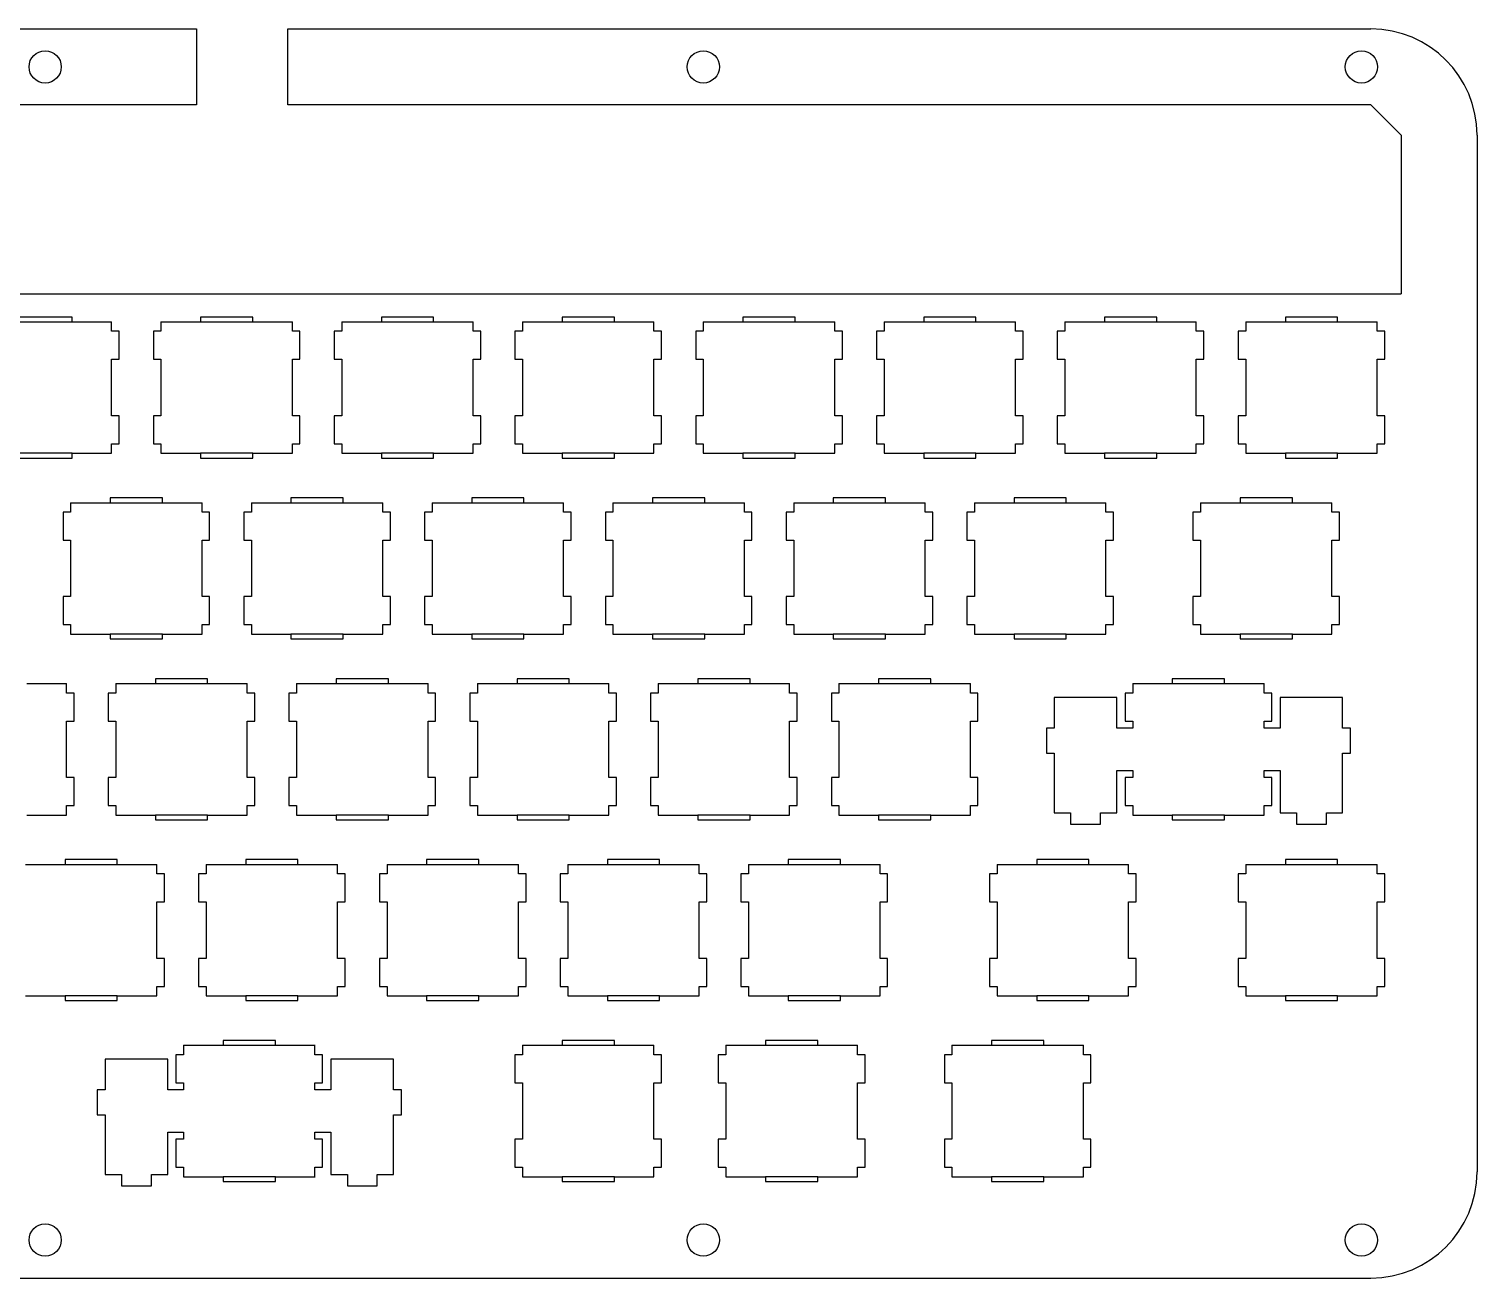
# Model space of a CAD drawing. Header units: millimetres. Extents: x 36 to 338, y -346 to -215.
# Drawn here: x 185.6 to 338.2, y -346.5 to -214.9 of the extents above; entities that cross this region are included whole.
import ezdxf

# ---------------------------------------------------------------- set-up
doc = ezdxf.new("R2010")
doc.units = ezdxf.units.MM
doc.header["$MEASUREMENT"] = 0

msp = doc.modelspace()

# ---------------------------------------------------------------- linework, layer by layer
at = {"linetype": 'Continuous'}
for p, q in [((47.62, -214.89), (203.28, -214.89)), ((203.28, -214.89), (203.28, -222.89)), ((212.89, -214.89), (327.02, -214.89)), ((212.89, -222.89), (212.89, -214.89)), ((203.28, -222.89), (47.62, -222.89)), ((327.02, -222.89), (212.89, -222.89)), ((330.2, -226.07), (327.02, -222.89)), ((338.2, -226.07), (338.2, -335.29)), ((338.2, -226.07), (338.2, -335.29)), ((44.45, -242.8), (330.2, -242.8)), ((44.45, -242.8), (330.2, -242.8)), ((190.15, -245.74), (194.32, -245.74)), ((199.52, -245.74), (203.7, -245.74)), ((209.2, -245.74), (213.37, -245.74)), ((218.57, -245.74), (222.75, -245.74)), ((228.25, -245.74), (232.42, -245.74)), ((237.62, -245.74), (241.8, -245.74)), ((247.3, -245.74), (251.47, -245.74)), ((256.67, -245.74), (260.85, -245.74)), ((266.35, -245.74), (270.52, -245.74)), ((275.72, -245.74), (279.9, -245.74)), ((285.4, -245.74), (289.57, -245.74)), ((294.77, -245.74), (298.95, -245.74)), ((304.45, -245.74), (308.62, -245.74)), ((313.82, -245.74), (318, -245.74)), ((323.5, -245.74), (327.67, -245.74)), ((190.15, -259.59), (194.32, -259.59)), ((199.52, -259.59), (203.7, -259.59)), ((209.2, -259.59), (213.37, -259.59)), ((218.57, -259.59), (222.75, -259.59)), ((228.25, -259.59), (232.42, -259.59)), ((237.62, -259.59), (241.8, -259.59)), ((247.3, -259.59), (251.47, -259.59)), ((256.67, -259.59), (260.85, -259.59)), ((266.35, -259.59), (270.52, -259.59)), ((275.72, -259.59), (279.9, -259.59)), ((285.4, -259.59), (289.57, -259.59)), ((294.77, -259.59), (298.95, -259.59)), ((304.45, -259.59), (308.62, -259.59)), ((313.82, -259.59), (318, -259.59)), ((323.5, -259.59), (327.67, -259.59)), ((190, -264.79), (194.17, -264.79)), ((199.67, -264.79), (203.85, -264.79)), ((209.05, -264.79), (213.22, -264.79)), ((218.72, -264.79), (222.9, -264.79)), ((228.1, -264.79), (232.27, -264.79)), ((237.77, -264.79), (241.95, -264.79)), ((247.15, -264.79), (251.32, -264.79)), ((256.82, -264.79), (261, -264.79)), ((266.2, -264.79), (270.37, -264.79)), ((275.87, -264.79), (280.05, -264.79)), ((285.25, -264.79), (289.42, -264.79)), ((294.92, -264.79), (299.1, -264.79)), ((309.06, -264.79), (313.24, -264.79)), ((318.74, -264.79), (322.91, -264.79)), ((190, -278.64), (194.17, -278.64)), ((199.67, -278.64), (203.85, -278.64)), ((209.05, -278.64), (213.22, -278.64)), ((218.72, -278.64), (222.9, -278.64)), ((228.1, -278.64), (232.27, -278.64)), ((237.77, -278.64), (241.95, -278.64)), ((247.15, -278.64), (251.32, -278.64)), ((256.82, -278.64), (261, -278.64)), ((266.2, -278.64), (270.37, -278.64)), ((275.87, -278.64), (280.05, -278.64)), ((285.25, -278.64), (289.42, -278.64)), ((294.92, -278.64), (299.1, -278.64)), ((309.06, -278.64), (313.24, -278.64)), ((318.74, -278.64), (322.91, -278.64)), ((185.39, -283.84), (189.56, -283.84)), ((194.76, -283.84), (198.94, -283.84)), ((204.44, -283.84), (208.61, -283.84)), ((213.81, -283.84), (217.99, -283.84)), ((223.49, -283.84), (227.66, -283.84)), ((232.86, -283.84), (237.04, -283.84)), ((242.54, -283.84), (246.71, -283.84)), ((251.91, -283.84), (256.09, -283.84)), ((261.59, -283.84), (265.76, -283.84)), ((270.96, -283.84), (275.14, -283.84)), ((280.64, -283.84), (284.81, -283.84)), ((301.92, -283.84), (306.09, -283.84)), ((311.59, -283.84), (315.77, -283.84)), ((185.39, -297.69), (189.56, -297.69)), ((194.76, -297.69), (198.94, -297.69)), ((204.44, -297.69), (208.61, -297.69)), ((213.81, -297.69), (217.99, -297.69)), ((223.49, -297.69), (227.66, -297.69)), ((232.86, -297.69), (237.04, -297.69)), ((242.54, -297.69), (246.71, -297.69)), ((251.91, -297.69), (256.09, -297.69)), ((261.59, -297.69), (265.76, -297.69)), ((270.96, -297.69), (275.14, -297.69)), ((280.64, -297.69), (284.81, -297.69)), ((301.92, -297.69), (306.09, -297.69)), ((311.59, -297.69), (315.77, -297.69)), ((185.24, -302.89), (189.41, -302.89)), ((194.91, -302.89), (199.09, -302.89)), ((204.29, -302.89), (208.46, -302.89)), ((213.96, -302.89), (218.14, -302.89)), ((223.34, -302.89), (227.51, -302.89)), ((233.01, -302.89), (237.19, -302.89)), ((242.39, -302.89), (246.56, -302.89)), ((252.06, -302.89), (256.24, -302.89)), ((261.44, -302.89), (265.61, -302.89)), ((271.11, -302.89), (275.29, -302.89)), ((287.63, -302.89), (291.8, -302.89)), ((297.3, -302.89), (301.48, -302.89)), ((313.82, -302.89), (318, -302.89)), ((323.5, -302.89), (327.67, -302.89)), ((185.24, -316.74), (189.41, -316.74)), ((194.91, -316.74), (199.09, -316.74)), ((204.29, -316.74), (208.46, -316.74)), ((213.96, -316.74), (218.14, -316.74)), ((223.34, -316.74), (227.51, -316.74)), ((233.01, -316.74), (237.19, -316.74)), ((242.39, -316.74), (246.56, -316.74)), ((252.06, -316.74), (256.24, -316.74)), ((261.44, -316.74), (265.61, -316.74)), ((271.11, -316.74), (275.29, -316.74)), ((287.63, -316.74), (291.8, -316.74)), ((297.3, -316.74), (301.48, -316.74)), ((313.82, -316.74), (318, -316.74)), ((323.5, -316.74), (327.67, -316.74)), ((201.91, -321.94), (206.08, -321.94)), ((211.58, -321.94), (215.76, -321.94)), ((237.62, -321.94), (241.8, -321.94)), ((247.3, -321.94), (251.47, -321.94)), ((259.05, -321.94), (263.23, -321.94)), ((268.73, -321.94), (272.91, -321.94)), ((282.87, -321.94), (287.04, -321.94)), ((292.54, -321.94), (296.72, -321.94)), ((201.91, -335.79), (206.08, -335.79)), ((211.58, -335.79), (215.76, -335.79)), ((237.62, -335.79), (241.8, -335.79)), ((247.3, -335.79), (251.47, -335.79)), ((259.05, -335.79), (263.23, -335.79)), ((268.73, -335.79), (272.91, -335.79)), ((282.87, -335.79), (287.04, -335.79)), ((292.54, -335.79), (296.72, -335.79)), ((47.62, -346.46), (327.02, -346.46))]:
    msp.add_line(p, q, dxfattribs=at)
msp.add_line((330.2, -226.07), (330.2, -242.8))
at = {"color": 5, "linetype": 'Continuous'}
for p, q in [((190.15, -245.24), (184.65, -245.24)), ((190.15, -245.74), (190.15, -245.24)), ((203.7, -245.24), (203.7, -245.74)), ((209.2, -245.24), (203.7, -245.24)), ((209.2, -245.74), (209.2, -245.24)), ((222.75, -245.24), (222.75, -245.74)), ((228.25, -245.24), (222.75, -245.24)), ((228.25, -245.74), (228.25, -245.24)), ((241.8, -245.24), (241.8, -245.74)), ((247.3, -245.24), (241.8, -245.24)), ((247.3, -245.74), (247.3, -245.24)), ((260.85, -245.24), (260.85, -245.74)), ((266.35, -245.24), (260.85, -245.24)), ((266.35, -245.74), (266.35, -245.24)), ((279.9, -245.24), (279.9, -245.74)), ((285.4, -245.24), (279.9, -245.24)), ((285.4, -245.74), (285.4, -245.24)), ((298.95, -245.24), (298.95, -245.74)), ((304.45, -245.24), (298.95, -245.24)), ((304.45, -245.74), (304.45, -245.24)), ((318, -245.24), (318, -245.74)), ((323.5, -245.24), (318, -245.24)), ((323.5, -245.74), (323.5, -245.24)), ((184.65, -245.74), (190.15, -245.74)), ((203.7, -245.74), (209.2, -245.74)), ((222.75, -245.74), (228.25, -245.74)), ((241.8, -245.74), (247.3, -245.74)), ((260.85, -245.74), (266.35, -245.74)), ((279.9, -245.74), (285.4, -245.74)), ((298.95, -245.74), (304.45, -245.74)), ((318, -245.74), (323.5, -245.74)), ((190.15, -259.59), (184.65, -259.59)), ((184.65, -260.09), (190.15, -260.09)), ((190.15, -260.09), (190.15, -259.59)), ((203.7, -259.59), (203.7, -260.09)), ((209.2, -259.59), (203.7, -259.59)), ((203.7, -260.09), (209.2, -260.09)), ((209.2, -260.09), (209.2, -259.59)), ((222.75, -259.59), (222.75, -260.09)), ((228.25, -259.59), (222.75, -259.59)), ((222.75, -260.09), (228.25, -260.09)), ((228.25, -260.09), (228.25, -259.59)), ((241.8, -259.59), (241.8, -260.09)), ((247.3, -259.59), (241.8, -259.59)), ((241.8, -260.09), (247.3, -260.09)), ((247.3, -260.09), (247.3, -259.59)), ((260.85, -259.59), (260.85, -260.09)), ((266.35, -259.59), (260.85, -259.59)), ((260.85, -260.09), (266.35, -260.09)), ((266.35, -260.09), (266.35, -259.59)), ((279.9, -259.59), (279.9, -260.09)), ((285.4, -259.59), (279.9, -259.59)), ((279.9, -260.09), (285.4, -260.09)), ((285.4, -260.09), (285.4, -259.59)), ((298.95, -259.59), (298.95, -260.09)), ((304.45, -259.59), (298.95, -259.59)), ((298.95, -260.09), (304.45, -260.09)), ((304.45, -260.09), (304.45, -259.59)), ((318, -259.59), (318, -260.09)), ((323.5, -259.59), (318, -259.59)), ((318, -260.09), (323.5, -260.09)), ((323.5, -260.09), (323.5, -259.59)), ((194.17, -264.29), (194.17, -264.79)), ((199.67, -264.29), (194.17, -264.29)), ((194.17, -264.79), (199.67, -264.79)), ((199.67, -264.79), (199.67, -264.29)), ((213.22, -264.29), (213.22, -264.79)), ((218.72, -264.29), (213.22, -264.29)), ((213.22, -264.79), (218.72, -264.79)), ((218.72, -264.79), (218.72, -264.29)), ((232.27, -264.29), (232.27, -264.79)), ((237.77, -264.29), (232.27, -264.29)), ((232.27, -264.79), (237.77, -264.79)), ((237.77, -264.79), (237.77, -264.29)), ((251.32, -264.29), (251.32, -264.79)), ((256.82, -264.29), (251.32, -264.29)), ((251.32, -264.79), (256.82, -264.79)), ((256.82, -264.79), (256.82, -264.29)), ((270.37, -264.29), (270.37, -264.79)), ((275.87, -264.29), (270.37, -264.29)), ((270.37, -264.79), (275.87, -264.79)), ((275.87, -264.79), (275.87, -264.29)), ((289.42, -264.29), (289.42, -264.79)), ((294.92, -264.29), (289.42, -264.29)), ((289.42, -264.79), (294.92, -264.79)), ((294.92, -264.79), (294.92, -264.29)), ((313.24, -264.29), (313.24, -264.79)), ((318.74, -264.29), (313.24, -264.29)), ((313.24, -264.79), (318.74, -264.79)), ((318.74, -264.79), (318.74, -264.29)), ((194.17, -278.64), (194.17, -279.14)), ((199.67, -278.64), (194.17, -278.64)), ((194.17, -279.14), (199.67, -279.14)), ((199.67, -279.14), (199.67, -278.64)), ((213.22, -278.64), (213.22, -279.14)), ((218.72, -278.64), (213.22, -278.64)), ((213.22, -279.14), (218.72, -279.14)), ((218.72, -279.14), (218.72, -278.64)), ((232.27, -278.64), (232.27, -279.14)), ((237.77, -278.64), (232.27, -278.64)), ((232.27, -279.14), (237.77, -279.14)), ((237.77, -279.14), (237.77, -278.64)), ((251.32, -278.64), (251.32, -279.14)), ((256.82, -278.64), (251.32, -278.64)), ((251.32, -279.14), (256.82, -279.14)), ((256.82, -279.14), (256.82, -278.64)), ((270.37, -278.64), (270.37, -279.14)), ((275.87, -278.64), (270.37, -278.64)), ((270.37, -279.14), (275.87, -279.14)), ((275.87, -279.14), (275.87, -278.64)), ((289.42, -278.64), (289.42, -279.14)), ((294.92, -278.64), (289.42, -278.64)), ((289.42, -279.14), (294.92, -279.14)), ((294.92, -279.14), (294.92, -278.64)), ((313.24, -278.64), (313.24, -279.14)), ((318.74, -278.64), (313.24, -278.64)), ((313.24, -279.14), (318.74, -279.14)), ((318.74, -279.14), (318.74, -278.64)), ((198.94, -283.34), (198.94, -283.84)), ((204.44, -283.34), (198.94, -283.34)), ((204.44, -283.84), (204.44, -283.34)), ((217.99, -283.34), (217.99, -283.84)), ((223.49, -283.34), (217.99, -283.34)), ((223.49, -283.84), (223.49, -283.34)), ((237.04, -283.34), (237.04, -283.84)), ((242.54, -283.34), (237.04, -283.34)), ((242.54, -283.84), (242.54, -283.34)), ((256.09, -283.34), (256.09, -283.84)), ((261.59, -283.34), (256.09, -283.34)), ((261.59, -283.84), (261.59, -283.34)), ((275.14, -283.34), (275.14, -283.84)), ((280.64, -283.34), (275.14, -283.34)), ((280.64, -283.84), (280.64, -283.34)), ((306.09, -283.34), (306.09, -283.84)), ((311.59, -283.34), (306.09, -283.34)), ((311.59, -283.84), (311.59, -283.34)), ((198.94, -283.84), (204.44, -283.84)), ((217.99, -283.84), (223.49, -283.84)), ((237.04, -283.84), (242.54, -283.84)), ((256.09, -283.84), (261.59, -283.84)), ((275.14, -283.84), (280.64, -283.84)), ((306.09, -283.84), (311.59, -283.84)), ((198.94, -297.69), (198.94, -298.19)), ((204.44, -297.69), (198.94, -297.69)), ((198.94, -298.19), (204.44, -298.19)), ((204.44, -298.19), (204.44, -297.69)), ((217.99, -297.69), (217.99, -298.19)), ((223.49, -297.69), (217.99, -297.69)), ((217.99, -298.19), (223.49, -298.19)), ((223.49, -298.19), (223.49, -297.69)), ((237.04, -297.69), (237.04, -298.19)), ((242.54, -297.69), (237.04, -297.69)), ((237.04, -298.19), (242.54, -298.19)), ((242.54, -298.19), (242.54, -297.69)), ((256.09, -297.69), (256.09, -298.19)), ((261.59, -297.69), (256.09, -297.69)), ((256.09, -298.19), (261.59, -298.19)), ((261.59, -298.19), (261.59, -297.69)), ((275.14, -297.69), (275.14, -298.19)), ((280.64, -297.69), (275.14, -297.69)), ((275.14, -298.19), (280.64, -298.19)), ((280.64, -298.19), (280.64, -297.69)), ((306.09, -297.69), (306.09, -298.19)), ((311.59, -297.69), (306.09, -297.69)), ((306.09, -298.19), (311.59, -298.19)), ((311.59, -298.19), (311.59, -297.69)), ((189.41, -302.39), (189.41, -302.89)), ((194.91, -302.39), (189.41, -302.39)), ((189.41, -302.89), (194.91, -302.89)), ((194.91, -302.89), (194.91, -302.39)), ((208.46, -302.39), (208.46, -302.89)), ((213.96, -302.39), (208.46, -302.39)), ((208.46, -302.89), (213.96, -302.89)), ((213.96, -302.89), (213.96, -302.39)), ((227.51, -302.39), (227.51, -302.89)), ((233.01, -302.39), (227.51, -302.39)), ((227.51, -302.89), (233.01, -302.89)), ((233.01, -302.89), (233.01, -302.39)), ((246.56, -302.39), (246.56, -302.89)), ((252.06, -302.39), (246.56, -302.39)), ((246.56, -302.89), (252.06, -302.89)), ((252.06, -302.89), (252.06, -302.39)), ((265.61, -302.39), (265.61, -302.89)), ((271.11, -302.39), (265.61, -302.39)), ((265.61, -302.89), (271.11, -302.89)), ((271.11, -302.89), (271.11, -302.39)), ((291.8, -302.39), (291.8, -302.89)), ((297.3, -302.39), (291.8, -302.39)), ((291.8, -302.89), (297.3, -302.89)), ((297.3, -302.89), (297.3, -302.39)), ((318, -302.39), (318, -302.89)), ((323.5, -302.39), (318, -302.39)), ((318, -302.89), (323.5, -302.89)), ((323.5, -302.89), (323.5, -302.39)), ((189.41, -316.74), (189.41, -317.24)), ((194.91, -316.74), (189.41, -316.74)), ((189.41, -317.24), (194.91, -317.24)), ((194.91, -317.24), (194.91, -316.74)), ((208.46, -316.74), (208.46, -317.24)), ((213.96, -316.74), (208.46, -316.74)), ((208.46, -317.24), (213.96, -317.24)), ((213.96, -317.24), (213.96, -316.74)), ((227.51, -316.74), (227.51, -317.24)), ((233.01, -316.74), (227.51, -316.74)), ((227.51, -317.24), (233.01, -317.24)), ((233.01, -317.24), (233.01, -316.74)), ((246.56, -316.74), (246.56, -317.24)), ((252.06, -316.74), (246.56, -316.74)), ((246.56, -317.24), (252.06, -317.24)), ((252.06, -317.24), (252.06, -316.74)), ((265.61, -316.74), (265.61, -317.24)), ((271.11, -316.74), (265.61, -316.74)), ((265.61, -317.24), (271.11, -317.24)), ((271.11, -317.24), (271.11, -316.74)), ((291.8, -316.74), (291.8, -317.24)), ((297.3, -316.74), (291.8, -316.74)), ((291.8, -317.24), (297.3, -317.24)), ((297.3, -317.24), (297.3, -316.74)), ((318, -316.74), (318, -317.24)), ((323.5, -316.74), (318, -316.74)), ((318, -317.24), (323.5, -317.24)), ((323.5, -317.24), (323.5, -316.74)), ((206.08, -321.44), (206.08, -321.94)), ((211.58, -321.44), (206.08, -321.44)), ((206.08, -321.94), (211.58, -321.94)), ((211.58, -321.94), (211.58, -321.44)), ((241.8, -321.44), (241.8, -321.94)), ((247.3, -321.44), (241.8, -321.44)), ((241.8, -321.94), (247.3, -321.94)), ((247.3, -321.94), (247.3, -321.44)), ((263.23, -321.44), (263.23, -321.94)), ((268.73, -321.44), (263.23, -321.44)), ((263.23, -321.94), (268.73, -321.94)), ((268.73, -321.94), (268.73, -321.44)), ((287.04, -321.44), (287.04, -321.94)), ((292.54, -321.44), (287.04, -321.44)), ((287.04, -321.94), (292.54, -321.94)), ((292.54, -321.94), (292.54, -321.44)), ((206.08, -335.79), (206.08, -336.29)), ((211.58, -335.79), (206.08, -335.79)), ((206.08, -336.29), (211.58, -336.29)), ((211.58, -336.29), (211.58, -335.79)), ((241.8, -335.79), (241.8, -336.29)), ((247.3, -335.79), (241.8, -335.79)), ((241.8, -336.29), (247.3, -336.29)), ((247.3, -336.29), (247.3, -335.79)), ((263.23, -335.79), (263.23, -336.29)), ((268.73, -335.79), (263.23, -335.79)), ((263.23, -336.29), (268.73, -336.29)), ((268.73, -336.29), (268.73, -335.79)), ((287.04, -335.79), (287.04, -336.29)), ((292.54, -335.79), (287.04, -335.79)), ((287.04, -336.29), (292.54, -336.29)), ((292.54, -336.29), (292.54, -335.79))]:
    msp.add_line(p, q, dxfattribs=at)
at = {"color": 0}
for p, q in [((194.32, -246.74), (194.32, -245.74)), ((195.12, -246.74), (194.32, -246.74)), ((195.12, -249.69), (195.12, -246.74)), ((199.52, -246.74), (198.72, -246.74)), ((198.72, -246.74), (198.72, -249.69)), ((199.52, -245.74), (199.52, -246.74)), ((213.37, -246.74), (213.37, -245.74)), ((214.17, -246.74), (213.37, -246.74)), ((214.17, -249.69), (214.17, -246.74)), ((218.57, -246.74), (217.77, -246.74)), ((217.77, -246.74), (217.77, -249.69)), ((218.57, -245.74), (218.57, -246.74)), ((232.42, -246.74), (232.42, -245.74)), ((233.22, -246.74), (232.42, -246.74)), ((233.22, -249.69), (233.22, -246.74)), ((237.62, -246.74), (236.82, -246.74)), ((236.82, -246.74), (236.82, -249.69)), ((237.62, -245.74), (237.62, -246.74)), ((251.47, -246.74), (251.47, -245.74)), ((252.27, -246.74), (251.47, -246.74)), ((252.27, -249.69), (252.27, -246.74)), ((256.67, -246.74), (255.87, -246.74)), ((255.87, -246.74), (255.87, -249.69)), ((256.67, -245.74), (256.67, -246.74)), ((270.52, -246.74), (270.52, -245.74)), ((271.32, -246.74), (270.52, -246.74)), ((271.32, -249.69), (271.32, -246.74)), ((275.72, -246.74), (274.92, -246.74)), ((274.92, -246.74), (274.92, -249.69)), ((275.72, -245.74), (275.72, -246.74)), ((289.57, -246.74), (289.57, -245.74)), ((290.37, -246.74), (289.57, -246.74)), ((290.37, -249.69), (290.37, -246.74)), ((294.77, -246.74), (293.97, -246.74)), ((293.97, -246.74), (293.97, -249.69)), ((294.77, -245.74), (294.77, -246.74)), ((308.62, -246.74), (308.62, -245.74)), ((309.42, -246.74), (308.62, -246.74)), ((309.42, -249.69), (309.42, -246.74)), ((313.82, -246.74), (313.02, -246.74)), ((313.02, -246.74), (313.02, -249.69)), ((313.82, -245.74), (313.82, -246.74)), ((327.67, -246.74), (327.67, -245.74)), ((328.47, -246.74), (327.67, -246.74)), ((328.47, -249.69), (328.47, -246.74)), ((194.32, -255.64), (194.32, -249.69)), ((194.32, -249.69), (195.12, -249.69)), ((198.72, -249.69), (199.52, -249.69)), ((199.52, -249.69), (199.52, -255.64)), ((213.37, -255.64), (213.37, -249.69)), ((213.37, -249.69), (214.17, -249.69)), ((217.77, -249.69), (218.57, -249.69)), ((218.57, -249.69), (218.57, -255.64)), ((232.42, -255.64), (232.42, -249.69)), ((232.42, -249.69), (233.22, -249.69)), ((236.82, -249.69), (237.62, -249.69)), ((237.62, -249.69), (237.62, -255.64)), ((251.47, -255.64), (251.47, -249.69)), ((251.47, -249.69), (252.27, -249.69)), ((255.87, -249.69), (256.67, -249.69)), ((256.67, -249.69), (256.67, -255.64)), ((270.52, -255.64), (270.52, -249.69)), ((270.52, -249.69), (271.32, -249.69)), ((274.92, -249.69), (275.72, -249.69)), ((275.72, -249.69), (275.72, -255.64)), ((289.57, -255.64), (289.57, -249.69)), ((289.57, -249.69), (290.37, -249.69)), ((293.97, -249.69), (294.77, -249.69)), ((294.77, -249.69), (294.77, -255.64)), ((308.62, -255.64), (308.62, -249.69)), ((308.62, -249.69), (309.42, -249.69)), ((313.02, -249.69), (313.82, -249.69)), ((313.82, -249.69), (313.82, -255.64)), ((327.67, -255.64), (327.67, -249.69)), ((327.67, -249.69), (328.47, -249.69)), ((195.12, -255.64), (194.32, -255.64)), ((195.12, -258.59), (195.12, -255.64)), ((199.52, -255.64), (198.72, -255.64)), ((198.72, -255.64), (198.72, -258.59)), ((214.17, -255.64), (213.37, -255.64)), ((214.17, -258.59), (214.17, -255.64)), ((218.57, -255.64), (217.77, -255.64)), ((217.77, -255.64), (217.77, -258.59)), ((233.22, -255.64), (232.42, -255.64)), ((233.22, -258.59), (233.22, -255.64)), ((237.62, -255.64), (236.82, -255.64)), ((236.82, -255.64), (236.82, -258.59)), ((252.27, -255.64), (251.47, -255.64)), ((252.27, -258.59), (252.27, -255.64)), ((256.67, -255.64), (255.87, -255.64)), ((255.87, -255.64), (255.87, -258.59)), ((271.32, -255.64), (270.52, -255.64)), ((271.32, -258.59), (271.32, -255.64)), ((275.72, -255.64), (274.92, -255.64)), ((274.92, -255.64), (274.92, -258.59)), ((290.37, -255.64), (289.57, -255.64)), ((290.37, -258.59), (290.37, -255.64)), ((294.77, -255.64), (293.97, -255.64)), ((293.97, -255.64), (293.97, -258.59)), ((309.42, -255.64), (308.62, -255.64)), ((309.42, -258.59), (309.42, -255.64)), ((313.82, -255.64), (313.02, -255.64)), ((313.02, -255.64), (313.02, -258.59)), ((328.47, -255.64), (327.67, -255.64)), ((328.47, -258.59), (328.47, -255.64)), ((194.32, -259.59), (194.32, -258.59)), ((194.32, -258.59), (195.12, -258.59)), ((198.72, -258.59), (199.52, -258.59)), ((199.52, -258.59), (199.52, -259.59)), ((213.37, -259.59), (213.37, -258.59)), ((213.37, -258.59), (214.17, -258.59)), ((217.77, -258.59), (218.57, -258.59)), ((218.57, -258.59), (218.57, -259.59)), ((232.42, -259.59), (232.42, -258.59)), ((232.42, -258.59), (233.22, -258.59)), ((236.82, -258.59), (237.62, -258.59)), ((237.62, -258.59), (237.62, -259.59)), ((251.47, -259.59), (251.47, -258.59)), ((251.47, -258.59), (252.27, -258.59)), ((255.87, -258.59), (256.67, -258.59)), ((256.67, -258.59), (256.67, -259.59)), ((270.52, -259.59), (270.52, -258.59)), ((270.52, -258.59), (271.32, -258.59)), ((274.92, -258.59), (275.72, -258.59)), ((275.72, -258.59), (275.72, -259.59)), ((289.57, -259.59), (289.57, -258.59)), ((289.57, -258.59), (290.37, -258.59)), ((293.97, -258.59), (294.77, -258.59)), ((294.77, -258.59), (294.77, -259.59)), ((308.62, -259.59), (308.62, -258.59)), ((308.62, -258.59), (309.42, -258.59)), ((313.02, -258.59), (313.82, -258.59)), ((313.82, -258.59), (313.82, -259.59)), ((327.67, -259.59), (327.67, -258.59)), ((327.67, -258.59), (328.47, -258.59)), ((190, -264.79), (190, -265.79)), ((203.85, -265.79), (203.85, -264.79)), ((209.05, -264.79), (209.05, -265.79)), ((222.9, -265.79), (222.9, -264.79)), ((228.1, -264.79), (228.1, -265.79)), ((241.95, -265.79), (241.95, -264.79)), ((247.15, -264.79), (247.15, -265.79)), ((261, -265.79), (261, -264.79)), ((266.2, -264.79), (266.2, -265.79)), ((280.05, -265.79), (280.05, -264.79)), ((285.25, -264.79), (285.25, -265.79)), ((299.1, -265.79), (299.1, -264.79)), ((309.06, -264.79), (309.06, -265.79)), ((322.91, -265.79), (322.91, -264.79)), ((190, -265.79), (189.2, -265.79)), ((189.2, -265.79), (189.2, -268.74)), ((204.65, -265.79), (203.85, -265.79)), ((204.65, -268.74), (204.65, -265.79)), ((209.05, -265.79), (208.25, -265.79)), ((208.25, -265.79), (208.25, -268.74)), ((223.7, -265.79), (222.9, -265.79)), ((223.7, -268.74), (223.7, -265.79)), ((228.1, -265.79), (227.3, -265.79)), ((227.3, -265.79), (227.3, -268.74)), ((242.75, -265.79), (241.95, -265.79)), ((242.75, -268.74), (242.75, -265.79)), ((247.15, -265.79), (246.35, -265.79)), ((246.35, -265.79), (246.35, -268.74)), ((261.8, -265.79), (261, -265.79)), ((261.8, -268.74), (261.8, -265.79)), ((266.2, -265.79), (265.4, -265.79)), ((265.4, -265.79), (265.4, -268.74)), ((280.85, -265.79), (280.05, -265.79)), ((280.85, -268.74), (280.85, -265.79)), ((285.25, -265.79), (284.45, -265.79)), ((284.45, -265.79), (284.45, -268.74)), ((299.9, -265.79), (299.1, -265.79)), ((299.9, -268.74), (299.9, -265.79)), ((309.06, -265.79), (308.26, -265.79)), ((308.26, -265.79), (308.26, -268.74)), ((323.71, -265.79), (322.91, -265.79)), ((323.71, -268.74), (323.71, -265.79)), ((189.2, -268.74), (190, -268.74)), ((190, -268.74), (190, -274.69)), ((203.85, -274.69), (203.85, -268.74)), ((203.85, -268.74), (204.65, -268.74)), ((208.25, -268.74), (209.05, -268.74)), ((209.05, -268.74), (209.05, -274.69)), ((222.9, -274.69), (222.9, -268.74)), ((222.9, -268.74), (223.7, -268.74)), ((227.3, -268.74), (228.1, -268.74)), ((228.1, -268.74), (228.1, -274.69)), ((241.95, -274.69), (241.95, -268.74)), ((241.95, -268.74), (242.75, -268.74)), ((246.35, -268.74), (247.15, -268.74)), ((247.15, -268.74), (247.15, -274.69)), ((261, -274.69), (261, -268.74)), ((261, -268.74), (261.8, -268.74)), ((265.4, -268.74), (266.2, -268.74)), ((266.2, -268.74), (266.2, -274.69)), ((280.05, -274.69), (280.05, -268.74)), ((280.05, -268.74), (280.85, -268.74)), ((284.45, -268.74), (285.25, -268.74)), ((285.25, -268.74), (285.25, -274.69)), ((299.1, -274.69), (299.1, -268.74)), ((299.1, -268.74), (299.9, -268.74)), ((308.26, -268.74), (309.06, -268.74)), ((309.06, -268.74), (309.06, -274.69)), ((322.91, -274.69), (322.91, -268.74)), ((322.91, -268.74), (323.71, -268.74)), ((190, -274.69), (189.2, -274.69)), ((189.2, -274.69), (189.2, -277.64)), ((204.65, -274.69), (203.85, -274.69)), ((204.65, -277.64), (204.65, -274.69)), ((209.05, -274.69), (208.25, -274.69)), ((208.25, -274.69), (208.25, -277.64)), ((223.7, -274.69), (222.9, -274.69)), ((223.7, -277.64), (223.7, -274.69)), ((228.1, -274.69), (227.3, -274.69)), ((227.3, -274.69), (227.3, -277.64)), ((242.75, -274.69), (241.95, -274.69)), ((242.75, -277.64), (242.75, -274.69)), ((247.15, -274.69), (246.35, -274.69)), ((246.35, -274.69), (246.35, -277.64)), ((261.8, -274.69), (261, -274.69)), ((261.8, -277.64), (261.8, -274.69)), ((266.2, -274.69), (265.4, -274.69)), ((265.4, -274.69), (265.4, -277.64)), ((280.85, -274.69), (280.05, -274.69)), ((280.85, -277.64), (280.85, -274.69)), ((285.25, -274.69), (284.45, -274.69)), ((284.45, -274.69), (284.45, -277.64)), ((299.9, -274.69), (299.1, -274.69)), ((299.9, -277.64), (299.9, -274.69)), ((309.06, -274.69), (308.26, -274.69)), ((308.26, -274.69), (308.26, -277.64)), ((323.71, -274.69), (322.91, -274.69)), ((323.71, -277.64), (323.71, -274.69)), ((189.2, -277.64), (190, -277.64)), ((190, -277.64), (190, -278.64)), ((203.85, -278.64), (203.85, -277.64)), ((203.85, -277.64), (204.65, -277.64)), ((208.25, -277.64), (209.05, -277.64)), ((209.05, -277.64), (209.05, -278.64)), ((222.9, -278.64), (222.9, -277.64)), ((222.9, -277.64), (223.7, -277.64)), ((227.3, -277.64), (228.1, -277.64)), ((228.1, -277.64), (228.1, -278.64)), ((241.95, -278.64), (241.95, -277.64)), ((241.95, -277.64), (242.75, -277.64)), ((246.35, -277.64), (247.15, -277.64)), ((247.15, -277.64), (247.15, -278.64)), ((261, -278.64), (261, -277.64)), ((261, -277.64), (261.8, -277.64)), ((265.4, -277.64), (266.2, -277.64)), ((266.2, -277.64), (266.2, -278.64)), ((280.05, -278.64), (280.05, -277.64)), ((280.05, -277.64), (280.85, -277.64)), ((284.45, -277.64), (285.25, -277.64)), ((285.25, -277.64), (285.25, -278.64)), ((299.1, -278.64), (299.1, -277.64)), ((299.1, -277.64), (299.9, -277.64)), ((308.26, -277.64), (309.06, -277.64)), ((309.06, -277.64), (309.06, -278.64)), ((322.91, -278.64), (322.91, -277.64)), ((322.91, -277.64), (323.71, -277.64)), ((189.56, -284.84), (189.56, -283.84)), ((190.36, -284.84), (189.56, -284.84)), ((190.36, -287.79), (190.36, -284.84)), ((194.76, -284.84), (193.96, -284.84)), ((193.96, -284.84), (193.96, -287.79)), ((194.76, -283.84), (194.76, -284.84)), ((208.61, -284.84), (208.61, -283.84)), ((209.41, -284.84), (208.61, -284.84)), ((209.41, -287.79), (209.41, -284.84)), ((213.81, -284.84), (213.01, -284.84)), ((213.01, -284.84), (213.01, -287.79)), ((213.81, -283.84), (213.81, -284.84)), ((227.66, -284.84), (227.66, -283.84)), ((228.46, -284.84), (227.66, -284.84)), ((228.46, -287.79), (228.46, -284.84)), ((232.86, -284.84), (232.06, -284.84)), ((232.06, -284.84), (232.06, -287.79)), ((232.86, -283.84), (232.86, -284.84)), ((246.71, -284.84), (246.71, -283.84)), ((247.51, -284.84), (246.71, -284.84)), ((247.51, -287.79), (247.51, -284.84)), ((251.91, -284.84), (251.11, -284.84)), ((251.11, -284.84), (251.11, -287.79)), ((251.91, -283.84), (251.91, -284.84)), ((265.76, -284.84), (265.76, -283.84)), ((266.56, -284.84), (265.76, -284.84)), ((266.56, -287.79), (266.56, -284.84)), ((270.96, -284.84), (270.16, -284.84)), ((270.16, -284.84), (270.16, -287.79)), ((270.96, -283.84), (270.96, -284.84)), ((284.81, -284.84), (284.81, -283.84)), ((285.61, -284.84), (284.81, -284.84)), ((285.61, -287.79), (285.61, -284.84)), ((300.24, -285.31), (293.64, -285.31)), ((293.64, -285.31), (293.64, -288.54)), ((300.24, -288.54), (300.24, -285.31)), ((301.92, -284.84), (301.12, -284.84)), ((301.12, -284.84), (301.12, -287.79)), ((301.92, -283.84), (301.92, -284.84)), ((315.77, -284.84), (315.77, -283.84)), ((316.57, -284.84), (315.77, -284.84)), ((316.57, -287.79), (316.57, -284.84)), ((324.04, -285.31), (317.44, -285.31)), ((317.44, -285.31), (317.44, -288.54)), ((324.04, -288.54), (324.04, -285.31)), ((189.56, -293.74), (189.56, -287.79)), ((189.56, -287.79), (190.36, -287.79)), ((193.96, -287.79), (194.76, -287.79)), ((194.76, -287.79), (194.76, -293.74)), ((208.61, -293.74), (208.61, -287.79)), ((208.61, -287.79), (209.41, -287.79)), ((213.01, -287.79), (213.81, -287.79)), ((213.81, -287.79), (213.81, -293.74)), ((227.66, -293.74), (227.66, -287.79)), ((227.66, -287.79), (228.46, -287.79)), ((232.06, -287.79), (232.86, -287.79)), ((232.86, -287.79), (232.86, -293.74)), ((246.71, -293.74), (246.71, -287.79)), ((246.71, -287.79), (247.51, -287.79)), ((251.11, -287.79), (251.91, -287.79)), ((251.91, -287.79), (251.91, -293.74)), ((265.76, -293.74), (265.76, -287.79)), ((265.76, -287.79), (266.56, -287.79)), ((270.16, -287.79), (270.96, -287.79)), ((270.96, -287.79), (270.96, -293.74)), ((284.81, -293.74), (284.81, -287.79)), ((284.81, -287.79), (285.61, -287.79)), ((301.12, -287.79), (301.92, -287.79)), ((301.92, -287.79), (301.92, -288.54)), ((315.77, -288.54), (315.77, -287.79)), ((315.77, -287.79), (316.57, -287.79)), ((293.64, -288.54), (292.82, -288.54)), ((292.82, -288.54), (292.82, -291.19)), ((301.92, -288.54), (300.24, -288.54)), ((317.44, -288.54), (315.77, -288.54)), ((324.87, -288.54), (324.04, -288.54)), ((324.87, -291.19), (324.87, -288.54)), ((292.82, -291.19), (293.64, -291.19)), ((293.64, -291.19), (293.64, -297.46)), ((324.04, -297.46), (324.04, -291.19)), ((324.04, -291.19), (324.87, -291.19)), ((190.36, -293.74), (189.56, -293.74)), ((190.36, -296.69), (190.36, -293.74)), ((194.76, -293.74), (193.96, -293.74)), ((193.96, -293.74), (193.96, -296.69)), ((209.41, -293.74), (208.61, -293.74)), ((209.41, -296.69), (209.41, -293.74)), ((213.81, -293.74), (213.01, -293.74)), ((213.01, -293.74), (213.01, -296.69)), ((228.46, -293.74), (227.66, -293.74)), ((228.46, -296.69), (228.46, -293.74)), ((232.86, -293.74), (232.06, -293.74)), ((232.06, -293.74), (232.06, -296.69)), ((247.51, -293.74), (246.71, -293.74)), ((247.51, -296.69), (247.51, -293.74)), ((251.91, -293.74), (251.11, -293.74)), ((251.11, -293.74), (251.11, -296.69)), ((266.56, -293.74), (265.76, -293.74)), ((266.56, -296.69), (266.56, -293.74)), ((270.96, -293.74), (270.16, -293.74)), ((270.16, -293.74), (270.16, -296.69)), ((285.61, -293.74), (284.81, -293.74)), ((285.61, -296.69), (285.61, -293.74)), ((300.24, -297.46), (300.24, -292.99)), ((300.24, -292.99), (301.92, -292.99)), ((301.92, -293.74), (301.12, -293.74)), ((301.12, -293.74), (301.12, -296.69)), ((301.92, -292.99), (301.92, -293.74)), ((315.77, -293.74), (315.77, -292.99)), ((315.77, -292.99), (317.44, -292.99)), ((316.57, -293.74), (315.77, -293.74)), ((316.57, -296.69), (316.57, -293.74)), ((317.44, -292.99), (317.44, -297.46)), ((189.56, -297.69), (189.56, -296.69)), ((189.56, -296.69), (190.36, -296.69)), ((193.96, -296.69), (194.76, -296.69)), ((194.76, -296.69), (194.76, -297.69)), ((208.61, -297.69), (208.61, -296.69)), ((208.61, -296.69), (209.41, -296.69)), ((213.01, -296.69), (213.81, -296.69)), ((213.81, -296.69), (213.81, -297.69)), ((227.66, -297.69), (227.66, -296.69)), ((227.66, -296.69), (228.46, -296.69)), ((232.06, -296.69), (232.86, -296.69)), ((232.86, -296.69), (232.86, -297.69)), ((246.71, -297.69), (246.71, -296.69)), ((246.71, -296.69), (247.51, -296.69)), ((251.11, -296.69), (251.91, -296.69)), ((251.91, -296.69), (251.91, -297.69)), ((265.76, -297.69), (265.76, -296.69)), ((265.76, -296.69), (266.56, -296.69)), ((270.16, -296.69), (270.96, -296.69)), ((270.96, -296.69), (270.96, -297.69)), ((284.81, -297.69), (284.81, -296.69)), ((284.81, -296.69), (285.61, -296.69)), ((293.64, -297.46), (295.37, -297.46)), ((295.37, -297.46), (295.37, -298.66)), ((298.52, -298.66), (298.52, -297.46)), ((298.52, -297.46), (300.24, -297.46)), ((301.12, -296.69), (301.92, -296.69)), ((301.92, -296.69), (301.92, -297.69)), ((315.77, -297.69), (315.77, -296.69)), ((315.77, -296.69), (316.57, -296.69)), ((317.44, -297.46), (319.17, -297.46)), ((319.17, -297.46), (319.17, -298.66)), ((322.32, -298.66), (322.32, -297.46)), ((322.32, -297.46), (324.04, -297.46)), ((295.37, -298.66), (298.52, -298.66)), ((319.17, -298.66), (322.32, -298.66)), ((199.09, -303.89), (199.09, -302.89)), ((204.29, -302.89), (204.29, -303.89)), ((218.14, -303.89), (218.14, -302.89)), ((223.34, -302.89), (223.34, -303.89)), ((237.19, -303.89), (237.19, -302.89)), ((242.39, -302.89), (242.39, -303.89)), ((256.24, -303.89), (256.24, -302.89)), ((261.44, -302.89), (261.44, -303.89)), ((275.29, -303.89), (275.29, -302.89)), ((287.63, -302.89), (287.63, -303.89)), ((301.48, -303.89), (301.48, -302.89)), ((313.82, -302.89), (313.82, -303.89)), ((327.67, -303.89), (327.67, -302.89)), ((199.89, -303.89), (199.09, -303.89)), ((199.89, -306.84), (199.89, -303.89)), ((204.29, -303.89), (203.49, -303.89)), ((203.49, -303.89), (203.49, -306.84)), ((218.94, -303.89), (218.14, -303.89)), ((218.94, -306.84), (218.94, -303.89)), ((223.34, -303.89), (222.54, -303.89)), ((222.54, -303.89), (222.54, -306.84)), ((237.99, -303.89), (237.19, -303.89)), ((237.99, -306.84), (237.99, -303.89)), ((242.39, -303.89), (241.59, -303.89)), ((241.59, -303.89), (241.59, -306.84)), ((257.04, -303.89), (256.24, -303.89)), ((257.04, -306.84), (257.04, -303.89)), ((261.44, -303.89), (260.64, -303.89)), ((260.64, -303.89), (260.64, -306.84)), ((276.09, -303.89), (275.29, -303.89)), ((276.09, -306.84), (276.09, -303.89)), ((287.63, -303.89), (286.83, -303.89)), ((286.83, -303.89), (286.83, -306.84)), ((302.28, -303.89), (301.48, -303.89)), ((302.28, -306.84), (302.28, -303.89)), ((313.82, -303.89), (313.02, -303.89)), ((313.02, -303.89), (313.02, -306.84)), ((328.47, -303.89), (327.67, -303.89)), ((328.47, -306.84), (328.47, -303.89)), ((199.09, -312.79), (199.09, -306.84)), ((199.09, -306.84), (199.89, -306.84)), ((203.49, -306.84), (204.29, -306.84)), ((204.29, -306.84), (204.29, -312.79)), ((218.14, -312.79), (218.14, -306.84)), ((218.14, -306.84), (218.94, -306.84)), ((222.54, -306.84), (223.34, -306.84)), ((223.34, -306.84), (223.34, -312.79)), ((237.19, -312.79), (237.19, -306.84)), ((237.19, -306.84), (237.99, -306.84)), ((241.59, -306.84), (242.39, -306.84)), ((242.39, -306.84), (242.39, -312.79)), ((256.24, -312.79), (256.24, -306.84)), ((256.24, -306.84), (257.04, -306.84)), ((260.64, -306.84), (261.44, -306.84)), ((261.44, -306.84), (261.44, -312.79)), ((275.29, -312.79), (275.29, -306.84)), ((275.29, -306.84), (276.09, -306.84)), ((286.83, -306.84), (287.63, -306.84)), ((287.63, -306.84), (287.63, -312.79)), ((301.48, -312.79), (301.48, -306.84)), ((301.48, -306.84), (302.28, -306.84)), ((313.02, -306.84), (313.82, -306.84)), ((313.82, -306.84), (313.82, -312.79)), ((327.67, -312.79), (327.67, -306.84)), ((327.67, -306.84), (328.47, -306.84)), ((199.89, -312.79), (199.09, -312.79)), ((199.89, -315.74), (199.89, -312.79)), ((204.29, -312.79), (203.49, -312.79)), ((203.49, -312.79), (203.49, -315.74)), ((218.94, -312.79), (218.14, -312.79)), ((218.94, -315.74), (218.94, -312.79)), ((223.34, -312.79), (222.54, -312.79)), ((222.54, -312.79), (222.54, -315.74)), ((237.99, -312.79), (237.19, -312.79)), ((237.99, -315.74), (237.99, -312.79)), ((242.39, -312.79), (241.59, -312.79)), ((241.59, -312.79), (241.59, -315.74)), ((257.04, -312.79), (256.24, -312.79)), ((257.04, -315.74), (257.04, -312.79)), ((261.44, -312.79), (260.64, -312.79)), ((260.64, -312.79), (260.64, -315.74)), ((276.09, -312.79), (275.29, -312.79)), ((276.09, -315.74), (276.09, -312.79)), ((287.63, -312.79), (286.83, -312.79)), ((286.83, -312.79), (286.83, -315.74)), ((302.28, -312.79), (301.48, -312.79)), ((302.28, -315.74), (302.28, -312.79)), ((313.82, -312.79), (313.02, -312.79)), ((313.02, -312.79), (313.02, -315.74)), ((328.47, -312.79), (327.67, -312.79)), ((328.47, -315.74), (328.47, -312.79)), ((199.09, -316.74), (199.09, -315.74)), ((199.09, -315.74), (199.89, -315.74)), ((203.49, -315.74), (204.29, -315.74)), ((204.29, -315.74), (204.29, -316.74)), ((218.14, -316.74), (218.14, -315.74)), ((218.14, -315.74), (218.94, -315.74)), ((222.54, -315.74), (223.34, -315.74)), ((223.34, -315.74), (223.34, -316.74)), ((237.19, -316.74), (237.19, -315.74)), ((237.19, -315.74), (237.99, -315.74)), ((241.59, -315.74), (242.39, -315.74)), ((242.39, -315.74), (242.39, -316.74)), ((256.24, -316.74), (256.24, -315.74)), ((256.24, -315.74), (257.04, -315.74)), ((260.64, -315.74), (261.44, -315.74)), ((261.44, -315.74), (261.44, -316.74)), ((275.29, -316.74), (275.29, -315.74)), ((275.29, -315.74), (276.09, -315.74)), ((286.83, -315.74), (287.63, -315.74)), ((287.63, -315.74), (287.63, -316.74)), ((301.48, -316.74), (301.48, -315.74)), ((301.48, -315.74), (302.28, -315.74)), ((313.02, -315.74), (313.82, -315.74)), ((313.82, -315.74), (313.82, -316.74)), ((327.67, -316.74), (327.67, -315.74)), ((327.67, -315.74), (328.47, -315.74)), ((201.91, -321.94), (201.91, -322.94)), ((215.75, -322.94), (215.75, -321.94)), ((237.62, -321.94), (237.62, -322.94)), ((251.47, -322.94), (251.47, -321.94)), ((259.05, -321.94), (259.05, -322.94)), ((272.9, -322.94), (272.9, -321.94)), ((282.87, -321.94), (282.87, -322.94)), ((296.72, -322.94), (296.72, -321.94)), ((200.23, -323.41), (193.63, -323.41)), ((193.63, -323.41), (193.63, -326.64)), ((200.23, -326.64), (200.23, -323.41)), ((201.91, -322.94), (201.1, -322.94)), ((201.1, -322.94), (201.1, -325.89)), ((216.56, -322.94), (215.75, -322.94)), ((216.56, -325.89), (216.56, -322.94)), ((224.03, -323.41), (217.43, -323.41)), ((217.43, -323.41), (217.43, -326.64)), ((224.03, -326.64), (224.03, -323.41)), ((237.62, -322.94), (236.82, -322.94)), ((236.82, -322.94), (236.82, -325.89)), ((252.27, -322.94), (251.47, -322.94)), ((252.27, -325.89), (252.27, -322.94)), ((259.05, -322.94), (258.25, -322.94)), ((258.25, -322.94), (258.25, -325.89)), ((273.71, -322.94), (272.9, -322.94)), ((273.71, -325.89), (273.71, -322.94)), ((282.87, -322.94), (282.07, -322.94)), ((282.07, -322.94), (282.07, -325.89)), ((297.52, -322.94), (296.72, -322.94)), ((297.52, -325.89), (297.52, -322.94)), ((201.1, -325.89), (201.91, -325.89)), ((201.91, -325.89), (201.91, -326.64)), ((215.75, -326.64), (215.75, -325.89)), ((215.75, -325.89), (216.56, -325.89)), ((236.82, -325.89), (237.62, -325.89)), ((237.62, -325.89), (237.62, -331.84)), ((251.47, -331.84), (251.47, -325.89)), ((251.47, -325.89), (252.27, -325.89)), ((258.25, -325.89), (259.05, -325.89)), ((259.05, -325.89), (259.05, -331.84)), ((272.9, -331.84), (272.9, -325.89)), ((272.9, -325.89), (273.71, -325.89)), ((282.07, -325.89), (282.87, -325.89)), ((282.87, -325.89), (282.87, -331.84)), ((296.72, -331.84), (296.72, -325.89)), ((296.72, -325.89), (297.52, -325.89)), ((193.63, -326.64), (192.8, -326.64)), ((192.8, -326.64), (192.8, -329.29)), ((201.91, -326.64), (200.23, -326.64)), ((217.43, -326.64), (215.75, -326.64)), ((224.85, -326.64), (224.03, -326.64)), ((224.85, -329.29), (224.85, -326.64)), ((192.8, -329.29), (193.63, -329.29)), ((193.63, -329.29), (193.63, -335.56)), ((224.03, -335.56), (224.03, -329.29)), ((224.03, -329.29), (224.85, -329.29)), ((200.23, -335.56), (200.23, -331.09)), ((200.23, -331.09), (201.91, -331.09)), ((201.91, -331.09), (201.91, -331.84)), ((215.75, -331.84), (215.75, -331.09)), ((215.75, -331.09), (217.43, -331.09)), ((217.43, -331.09), (217.43, -335.56)), ((201.91, -331.84), (201.1, -331.84)), ((201.1, -331.84), (201.1, -334.79)), ((216.56, -331.84), (215.75, -331.84)), ((216.56, -334.79), (216.56, -331.84)), ((237.62, -331.84), (236.82, -331.84)), ((236.82, -331.84), (236.82, -334.79)), ((252.27, -331.84), (251.47, -331.84)), ((252.27, -334.79), (252.27, -331.84)), ((259.05, -331.84), (258.25, -331.84)), ((258.25, -331.84), (258.25, -334.79)), ((273.71, -331.84), (272.9, -331.84)), ((273.71, -334.79), (273.71, -331.84)), ((282.87, -331.84), (282.07, -331.84)), ((282.07, -331.84), (282.07, -334.79)), ((297.52, -331.84), (296.72, -331.84)), ((297.52, -334.79), (297.52, -331.84)), ((193.63, -335.56), (195.36, -335.56)), ((195.36, -335.56), (195.36, -336.76)), ((198.51, -336.76), (198.51, -335.56)), ((198.51, -335.56), (200.23, -335.56)), ((201.1, -334.79), (201.91, -334.79)), ((201.91, -334.79), (201.91, -335.79)), ((215.75, -335.79), (215.75, -334.79)), ((215.75, -334.79), (216.56, -334.79)), ((217.43, -335.56), (219.16, -335.56)), ((219.16, -335.56), (219.16, -336.76)), ((222.31, -336.76), (222.31, -335.56)), ((222.31, -335.56), (224.03, -335.56)), ((236.82, -334.79), (237.62, -334.79)), ((237.62, -334.79), (237.62, -335.79)), ((251.47, -335.79), (251.47, -334.79)), ((251.47, -334.79), (252.27, -334.79)), ((258.25, -334.79), (259.05, -334.79)), ((259.05, -334.79), (259.05, -335.79)), ((272.9, -335.79), (272.9, -334.79)), ((272.9, -334.79), (273.71, -334.79)), ((282.07, -334.79), (282.87, -334.79)), ((282.87, -334.79), (282.87, -335.79)), ((296.72, -335.79), (296.72, -334.79)), ((296.72, -334.79), (297.52, -334.79)), ((195.36, -336.76), (198.51, -336.76)), ((219.16, -336.76), (222.31, -336.76))]:
    msp.add_line(p, q, dxfattribs=at)
for centre in [(187.32, -218.89), (187.32, -218.89), (256.67, -218.89), (326.02, -218.89), (187.32, -342.46), (256.67, -342.46), (326.02, -342.46)]:
    msp.add_circle(centre, 1.7)
at = {"linetype": 'Continuous'}
for centre, start, end in [((327.02, -226.07), 0, 90), ((327.02, -335.29), 270, 360)]:
    msp.add_arc(centre, 11.18, start, end, dxfattribs=at)

doc.saveas('drawing.dxf')
